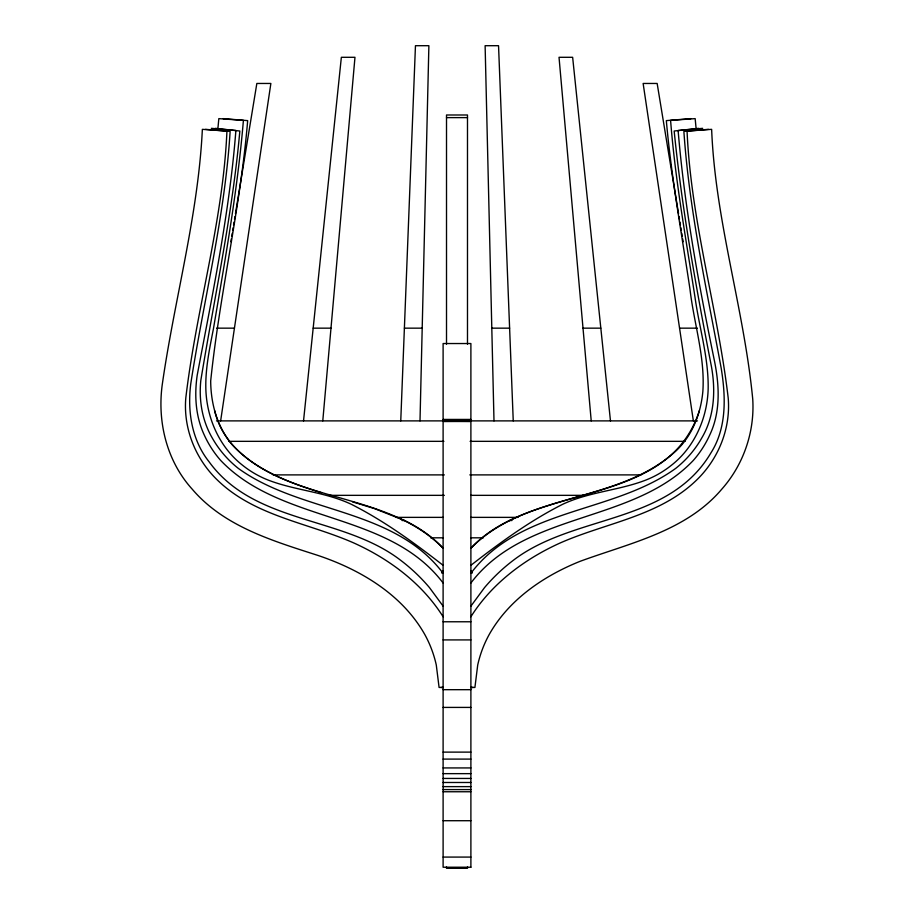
<?xml version="1.0" encoding="UTF-8"?>
<svg xmlns="http://www.w3.org/2000/svg" width="914" height="914" viewBox="0 0 914 914"><rect width="100%" height="100%" fill="white"/><g stroke="black" fill="none" stroke-linecap="round" stroke-linejoin="round"><path stroke-width="1.37" d="M420.006 420.886L428.883 45.7L415.459 45.7L400.755 420.886M322.779 420.886L354.975 57.296L341.356 57.296L303.528 420.886M217.783 129.777L218.834 118.626L243.41 120.362C237.514 190.386 225.13 259.656 213.408 328.88C209.557 348.725 205.273 368.73 205.844 389.056C206.724 418.098 219.394 447.117 242.53 465.226A98.506 98.506 0 0 0 267.745 479.907C294.914 490.532 324.95 491.778 351.444 504.357C384.268 520.934 414.156 542.79 443.107 565.309M220.64 420.886L270.864 83.46L256.845 83.46L235.446 213.716M230.842 241.719L231.299 238.92M231.756 236.12L232.225 233.321M232.682 230.522L233.139 227.712M233.607 224.913L234.064 222.113M234.521 219.314L234.978 216.515M699.427 410.535C667.654 509.544 532.965 481.267 470.893 548.229C526.247 491.618 618.538 503.934 676.337 450.602C692.469 435.224 700.832 413.311 702.855 391.432C705.185 356.894 693.92 323.362 690.001 289.338C681.57 233.184 671.379 177.236 666.329 120.625L690.893 118.626M441.611 572.964L443.107 570.679M470.893 616.756C491.778 583.589 524.362 559.197 559.734 543.167C604.862 523.139 657.783 516.513 695.017 481.575C717.89 460.382 730.892 429.192 728.195 397.956C717.661 308.589 690.95 221.439 687.065 131.079L711.64 129.342C715.239 220.72 743.996 308.578 752.736 399.167C754.804 431.888 743.47 464.792 721.683 489.287C686.003 531.331 629.472 543.167 580.116 561.31C543.579 575.957 508.767 599.687 489.139 634.636A114.079 114.079 0 0 0 477.714 665.015L474.914 687.465L470.893 687.351M470.893 606.131L484.523 587.622A180.172 180.172 0 0 1 513.337 560.293C573.615 514.148 668.431 524.51 710.818 453.058C726.927 427.935 725.796 396.63 721.215 368.331C706.762 289.704 689.339 211.351 683.878 131.388L708.43 129.342M470.893 583.006C525.173 511.12 632.819 523.973 693.326 460.416A103.133 103.133 0 0 0 709.618 435.258C720.712 412.203 719.421 385.742 714.531 361.281C698.844 284.974 684.609 208.221 678.119 130.508L702.672 128.337M470.893 573.249C520.58 507.533 612.951 513.782 675.686 468.402A104.367 104.367 0 0 0 701.861 437.806C714.542 416.396 715.731 390.507 711.435 366.525C696.274 288.493 682.095 210.186 674.166 131.022L698.662 128.337M470.893 565.309C499.844 542.79 529.732 520.934 562.556 504.357C589.05 491.778 619.086 490.532 646.255 479.907A98.506 98.506 0 0 0 671.47 465.226C694.606 447.117 707.276 418.098 708.156 389.056C708.738 357.945 699.256 327.863 695.006 297.279C685.9 238.463 675.206 179.772 670.59 120.362L695.166 118.626L696.217 129.777M470.893 687.557L473.166 687.465M443.107 687.351L439.086 687.465L436.286 665.015A114.079 114.079 0 0 0 424.861 634.636C402.24 594.454 360.219 569.525 317.558 555.301C272.783 540.86 224.01 526.464 192.317 489.287C166.771 461.216 157.174 421.914 162.235 384.771C174.391 299.461 198.155 215.795 202.36 129.342L226.935 131.079C223.05 221.439 196.339 308.589 185.805 397.956C183.108 429.192 196.11 460.382 218.983 481.575C256.217 516.513 309.138 523.139 354.266 543.167C389.638 559.197 422.222 583.589 443.107 616.756M446.512 117.62L467.488 117.62M216.629 328.16L234.441 328.16M313.182 328.16L330.994 328.16M404.388 328.16L422.199 328.16M491.801 328.16L509.612 328.16M583.006 328.16L600.818 328.16M679.559 328.16L697.371 328.16M443.107 419.435L470.893 419.435M443.107 419.709L470.893 419.709M216.515 420.886L697.485 420.886M228.9 441.336L443.896 441.336M470.104 441.336L685.1 441.336M273.058 474.892L444.353 474.892M469.807 474.892L640.942 474.892M328.983 495.342L444.353 495.342M470.767 495.342L585.017 495.342M395.956 517.37L443.141 517.37M470.824 517.37L518.044 517.37M401.977 520.512L404.605 520.512C418.875 527.481 432.276 536.529 443.107 548.229C386.016 489.744 288.276 504.802 232.087 444.661C217.201 427.078 210.814 403.668 210.688 380.944C219.737 293.862 240.371 208.061 247.671 120.625L223.107 118.626M509.395 520.512L512.023 520.512M430.643 537.82L443.141 537.82M470.824 537.82L483.357 537.82M443.107 621.771L470.893 621.771M443.107 639.914L470.893 639.914M443.107 689.682L470.893 689.682M443.107 707.413L470.893 707.413M443.107 752.119L470.893 752.119M443.107 759.1L470.893 759.1M443.107 767.931L470.893 767.931M443.107 773.644L470.893 773.644M443.107 778.442L470.893 778.442M443.107 782.487L470.893 782.487M443.107 786.623L470.893 786.623M443.107 789.582L470.893 789.582M443.107 791.753L470.893 791.753M443.107 820.715L470.893 820.715M443.107 857.081L470.893 857.081M440.834 687.465L443.107 687.557M205.57 129.342L230.122 131.388C224.924 216.504 203.811 299.358 190.832 383.332C187.244 410.546 191.517 439.76 209.032 461.719C254.663 524.579 342.819 515.747 400.663 560.293A180.172 180.172 0 0 1 429.477 587.622L443.107 606.131M211.328 128.337L235.881 130.508C229.46 213.019 212.494 294.102 197.196 375.277C194.259 395.454 195.585 416.613 204.382 435.258A103.133 103.133 0 0 0 220.662 460.416C281.181 523.973 388.827 511.12 443.107 583.006M215.338 128.337L239.834 131.022C232.373 214.973 214.379 297.381 200.829 380.373C198.749 400.126 202.154 420.509 212.151 437.806A104.367 104.367 0 0 0 238.314 468.391C301.049 513.782 393.42 507.533 443.107 573.249M352.53 501.855L374.443 508.584L404.605 520.512M321.568 492.76C278.633 479.519 226.398 459.274 214.573 410.535M470.893 570.679L472.389 572.964M678.554 213.716L657.155 83.46L643.136 83.46L693.36 420.886M679.022 216.515L679.479 219.314M679.936 222.113L680.393 224.913M680.861 227.712L681.318 230.522M681.775 233.321L682.244 236.12M682.701 238.92L683.158 241.719M610.472 420.886L572.644 57.296L559.025 57.296L591.221 420.886M513.245 420.886L498.541 45.7L485.117 45.7L493.994 420.886M470.893 420.886L470.893 343.538L443.107 343.538L443.107 420.886M467.488 344.201L467.488 114.993L446.512 114.993L446.512 344.201M467.488 866.895L467.488 868.3L446.512 868.3L446.512 866.895M470.893 867.226L443.107 867.226L443.107 421.548A729.349 337.437 0 0 1 470.893 421.548L470.893 867.226"/></g></svg>
